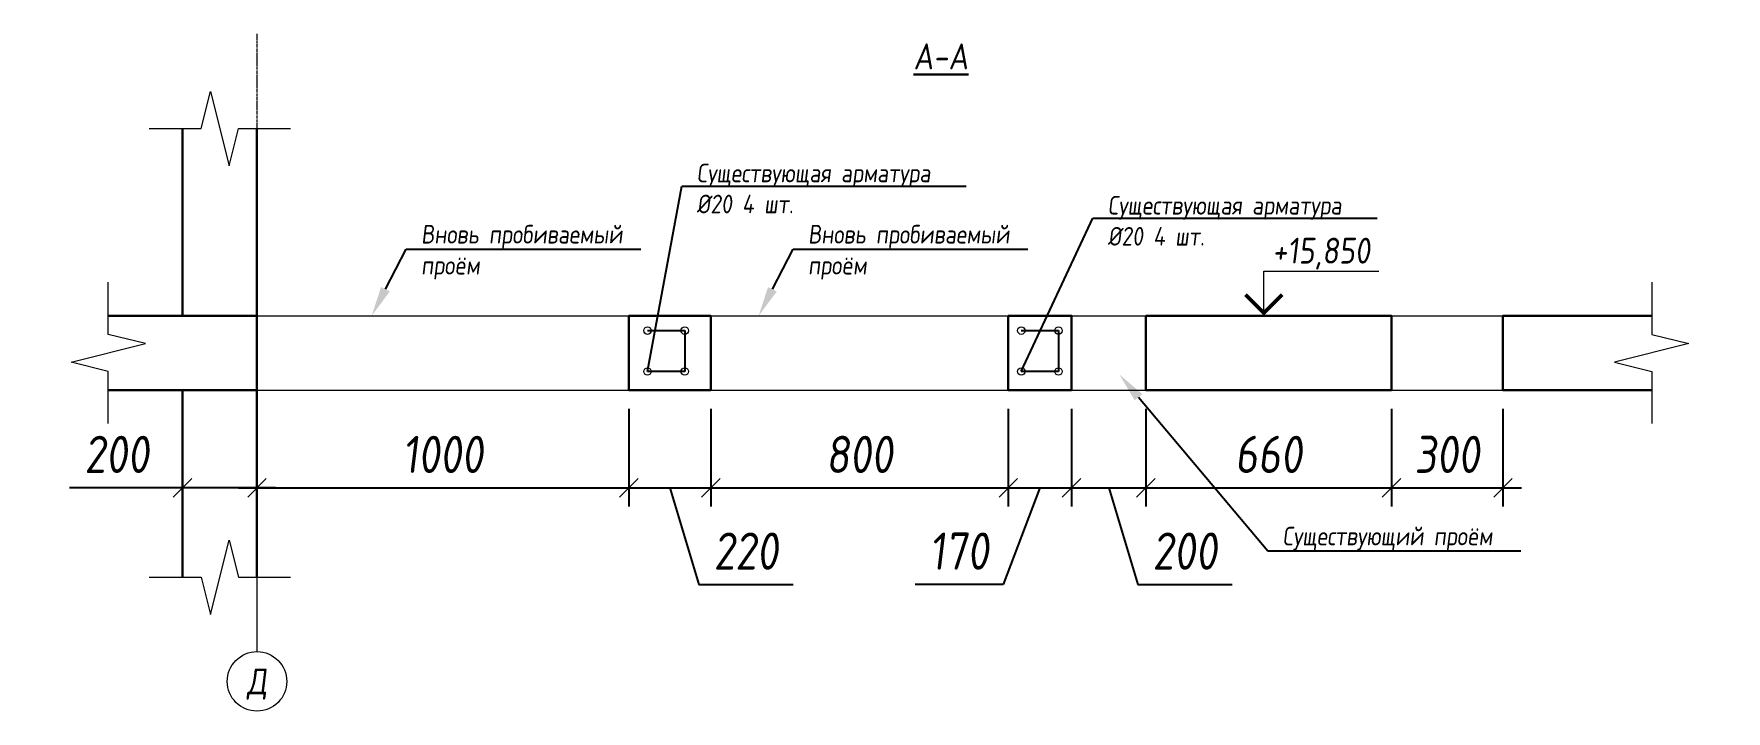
# Model space of a CAD drawing. Header units: millimetres. Extents: x -233751 to 529254, y -907864 to 285890.
# Drawn here: x 384948 to 389498, y 269646 to 271467 of the extents above; entities that cross this region are included whole.
import ezdxf
from ezdxf import colors
from ezdxf.entities.mleader import LeaderData, LeaderLine
from ezdxf.enums import TextEntityAlignment as Align
from ezdxf.math import Vec2, Vec3

# ---------------------------------------------------------------- set-up
doc = ezdxf.new("R2010")
doc.units = ezdxf.units.MM
doc.linetypes.add('осевая', pattern=[2, 1.25, -0.25, 0.25, -0.25])
doc.layers.get('0').update_dxf_attribs({"lineweight": 30})
doc.layers.get('Defpoints').update_dxf_attribs({"lineweight": 0})
for name, color, linetype, lineweight in [('_TEXT', 7, 'Continuous', 30), ('КР_Оси', 7, 'Continuous', 5), ('КР_Основная', 7, 'Continuous', 30), ('КР_Размеры отверстия', 7, 'Continuous', 5), ('КР_Сущ отверстия', 6, 'Continuous', 15), ('КР_Тонкая', 250, 'Continuous', 0)]:
    doc.layers.add(name, color=color, linetype=linetype, lineweight=lineweight)
doc.styles.add('ISOCPEUR', font='isocpeur.ttf', dxfattribs={"width": 0.85, "oblique": 7})
doc.dimstyles.new('R_50', dxfattribs={"dimtxt": 100, "dimasz": 50, "dimexe": 50, "dimexo": 50, "dimgap": 40, "dimtad": 1, "dimdec": 0, "dimzin": 0, "dimdsep": 46, "dimtxsty": 'ISOCPEUR', "dimblk1": 'OBLIQUE', "dimblk2": 'OBLIQUE', "dimsah": 1, "dimcen": 0, "dimdle": 50, "dimclrd": 256, "dimclre": 256, "dimclrt": 256, "dimadec": 0, "dimazin": 0, "dimtfac": 2, "dimtdec": 0, "dimtmove": 0, "dimatfit": 3, "dimldrblk": 'CLOSEDBLANK', "dimfxl": 300, "dimtvp": 3, "dimtfill": 1, "dimtolj": 1, "dimtzin": 0, "dimarcsym": 0})

# ---------------------------------------------------------------- blocks, each defined once
blk = doc.blocks.new('*U1927')
at = {"color": 0, "linetype": 'Continuous', "lineweight": -2}
blk.add_wipeout([(0, 0), (0, 5), (0, 10), (0, 15), (0, 20), (0, 25), (0, 30), (0, 35), (0, 40), (0, 45), (0, 50), (0, 55), (0, 60), (0, 65), (0, 70), (0, 75), (0, 80), (0, 85), (0, 90), (0, 95), (0, 100), (-5, 101.25), (-10, 102.5), (-15, 103.75), (-20, 105), (-25, 106.25), (-30, 107.5), (-35, 108.75), (-40, 110), (-45, 111.25), (-50, 112.5), (-55, 113.75), (-60, 115), (-65, 116.25), (-70, 117.5), (-75, 118.75), (-80, 120), (-85, 121.25), (-90, 122.5), (-95, 123.75), (-100, 125), (-90, 127.5), (-80, 130), (-70, 132.5), (-60, 135), (-50, 137.5), (-40, 140), (-30, 142.5), (-20, 145), (-10, 147.5), (0, 150), (10, 152.5), (20, 155), (30, 157.5), (40, 160), (50, 162.5), (60, 165), (70, 167.5), (80, 170), (90, 172.5), (100, 175), (95, 176.25), (90, 177.5), (85, 178.75), (80, 180), (75, 181.25), (70, 182.5), (65, 183.75), (60, 185), (55, 186.25), (50, 187.5), (45, 188.75), (40, 190), (35, 191.25), (30, 192.5), (25, 193.75), (20, 195), (15, 196.25), (10, 197.5), (5, 198.75), (0, 200), (0, 205), (0, 210), (0, 215), (0, 220), (0, 225), (0, 230), (0, 235), (0, 240), (0, 245), (0, 250), (0, 255), (0, 260), (0, 265), (0, 270), (0, 275), (0, 280), (0, 285), (0, 290), (0, 295), (0, 300), (-200, 300), (-200, 0)], dxfattribs=at)
blk.add_lwpolyline([(0, -40), (0, 0), (0, 100), (-100, 125), (100, 175), (0, 200), (0, 300), (0, 340)], dxfattribs=at)
blk = doc.blocks.new('*U1928')
at = {"color": 0, "linetype": 'Continuous', "lineweight": -2}
blk.add_wipeout([(0, 0), (5, 0), (10, 0), (15, 0), (20, 0), (25, 0), (30, 0), (35, 0), (40, 0), (45, 0), (50, 0), (55, 0), (60, 0), (65, 0), (70, 0), (75, 0), (80, 0), (85, 0), (90, 0), (95, 0), (100, 0), (101.25, 5), (102.5, 10), (103.75, 15), (105, 20), (106.25, 25), (107.5, 30), (108.75, 35), (110, 40), (111.25, 45), (112.5, 50), (113.75, 55), (115, 60), (116.25, 65), (117.5, 70), (118.75, 75), (120, 80), (121.25, 85), (122.5, 90), (123.75, 95), (125, 100), (127.5, 90), (130, 80), (132.5, 70), (135, 60), (137.5, 50), (140, 40), (142.5, 30), (145, 20), (147.5, 10), (150, 0), (152.5, -10), (155, -20), (157.5, -30), (160, -40), (162.5, -50), (165, -60), (167.5, -70), (170, -80), (172.5, -90), (175, -100), (176.25, -95), (177.5, -90), (178.75, -85), (180, -80), (181.25, -75), (182.5, -70), (183.75, -65), (185, -60), (186.25, -55), (187.5, -50), (188.75, -45), (190, -40), (191.25, -35), (192.5, -30), (193.75, -25), (195, -20), (196.25, -15), (197.5, -10), (198.75, -5), (200, 0), (205, 0), (210, 0), (215, 0), (220, 0), (225, 0), (230, 0), (235, 0), (240, 0), (245, 0), (250, 0), (255, 0), (260, 0), (265, 0), (270, 0), (275, 0), (280, 0), (285, 0), (290, 0), (295, 0), (300, 0), (300, 200), (0, 200)], dxfattribs=at)
blk.add_lwpolyline([(-40, 0), (0, 0), (100, 0), (125, 100), (175, -100), (200, 0), (300, 0), (340, 0)], dxfattribs=at)
blk = doc.blocks.new('*U1929')
at = {"color": 0, "linetype": 'Continuous', "lineweight": -2}
blk.add_wipeout([(0, 0), (5, 0), (10, 0), (15, 0), (20, 0), (25, 0), (30, 0), (35, 0), (40, 0), (45, 0), (50, 0), (55, 0), (60, 0), (65, 0), (70, 0), (75, 0), (80, 0), (85, 0), (90, 0), (95, 0), (100, 0), (101.25, 5), (102.5, 10), (103.75, 15), (105, 20), (106.25, 25), (107.5, 30), (108.75, 35), (110, 40), (111.25, 45), (112.5, 50), (113.75, 55), (115, 60), (116.25, 65), (117.5, 70), (118.75, 75), (120, 80), (121.25, 85), (122.5, 90), (123.75, 95), (125, 100), (127.5, 90), (130, 80), (132.5, 70), (135, 60), (137.5, 50), (140, 40), (142.5, 30), (145, 20), (147.5, 10), (150, 0), (152.5, -10), (155, -20), (157.5, -30), (160, -40), (162.5, -50), (165, -60), (167.5, -70), (170, -80), (172.5, -90), (175, -100), (176.25, -95), (177.5, -90), (178.75, -85), (180, -80), (181.25, -75), (182.5, -70), (183.75, -65), (185, -60), (186.25, -55), (187.5, -50), (188.75, -45), (190, -40), (191.25, -35), (192.5, -30), (193.75, -25), (195, -20), (196.25, -15), (197.5, -10), (198.75, -5), (200, 0), (205, 0), (210, 0), (215, 0), (220, 0), (225, 0), (230, 0), (235, 0), (240, 0), (245, 0), (250, 0), (255, 0), (260, 0), (265, 0), (270, 0), (275, 0), (280, 0), (285, 0), (290, 0), (295, 0), (300, 0), (300, 200), (0, 200)], dxfattribs=at)
blk.add_lwpolyline([(-40, 0), (0, 0), (100, 0), (125, 100), (175, -100), (200, 0), (300, 0), (340, 0)], dxfattribs=at)
blk = doc.blocks.new('*U1930')
at = {"color": 0, "linetype": 'Continuous', "lineweight": -2}
blk.add_wipeout([(0, 0), (0, 5), (0, 10), (0, 15), (0, 20), (0, 25), (0, 30), (0, 35), (0, 40), (0, 45), (0, 50), (0, 55), (0, 60), (0, 65), (0, 70), (0, 75), (0, 80), (0, 85), (0, 90), (0, 95), (0, 100), (-5, 101.25), (-10, 102.5), (-15, 103.75), (-20, 105), (-25, 106.25), (-30, 107.5), (-35, 108.75), (-40, 110), (-45, 111.25), (-50, 112.5), (-55, 113.75), (-60, 115), (-65, 116.25), (-70, 117.5), (-75, 118.75), (-80, 120), (-85, 121.25), (-90, 122.5), (-95, 123.75), (-100, 125), (-90, 127.5), (-80, 130), (-70, 132.5), (-60, 135), (-50, 137.5), (-40, 140), (-30, 142.5), (-20, 145), (-10, 147.5), (0, 150), (10, 152.5), (20, 155), (30, 157.5), (40, 160), (50, 162.5), (60, 165), (70, 167.5), (80, 170), (90, 172.5), (100, 175), (95, 176.25), (90, 177.5), (85, 178.75), (80, 180), (75, 181.25), (70, 182.5), (65, 183.75), (60, 185), (55, 186.25), (50, 187.5), (45, 188.75), (40, 190), (35, 191.25), (30, 192.5), (25, 193.75), (20, 195), (15, 196.25), (10, 197.5), (5, 198.75), (0, 200), (0, 205), (0, 210), (0, 215), (0, 220), (0, 225), (0, 230), (0, 235), (0, 240), (0, 245), (0, 250), (0, 255), (0, 260), (0, 265), (0, 270), (0, 275), (0, 280), (0, 285), (0, 290), (0, 295), (0, 300), (-200, 300), (-200, 0)], dxfattribs=at)
blk.add_lwpolyline([(0, -40), (0, 0), (0, 100), (-100, 125), (100, 175), (0, 200), (0, 300), (0, 340)], dxfattribs=at)
blk = doc.blocks.new('*U1931')
at = {"color": 0, "linetype": 'ByBlock', "lineweight": -2, "ltscale": 5}
blk.add_line((0, 0), (0, -1460.9), dxfattribs=at)
at = {"color": 0, "linetype": 'Continuous', "lineweight": -2}
blk.add_line((0, -1460.9), (0, -1660.9), dxfattribs=at)
blk.add_circle((0, -1740.9), 80, dxfattribs=at)
at = {"color": 0, "linetype": 'Continuous', "lineweight": -2, "style": 'ISOCPEUR', "oblique": 7, "width": 0.856383}
blk.add_text('Д', height=69.5, dxfattribs=at).set_placement((0, -1740.9), align=Align.MIDDLE_CENTER)
blk = doc.blocks.new('_OBLIQUE')
at = {"color": 0, "linetype": 'ByBlock'}
blk.add_line((-0.5, -0.5), (0.5, 0.5), dxfattribs=at)
blk = doc.blocks.new('*D249')
at = {"layer": 'Defpoints', "color": 0, "transparency": 16777216}
for p in [(385548, 270509), (386548, 270509), (386548, 270246.3)]:
    blk.add_point(p, dxfattribs=at)
at = {"layer": 'КР_Размеры отверстия', "lineweight": -2, "transparency": 16777216}
for p, q in [((385548, 270459), (385548, 270196.3)), ((386548, 270459), (386548, 270196.3)), ((385498, 270246.3), (386598, 270246.3))]:
    blk.add_line(p, q, dxfattribs=at)
at = {"layer": 'КР_Размеры отверстия', "lineweight": -2, "transparency": 16777216, "xscale": 50, "yscale": 50, "zscale": 50, "rotation": 180}
blk.add_blockref('_OBLIQUE', (385548, 270246.3), dxfattribs=at)
at = {"layer": 'КР_Размеры отверстия', "lineweight": -2, "transparency": 16777216, "xscale": 50, "yscale": 50, "zscale": 50}
blk.add_blockref('_OBLIQUE', (386548, 270246.3), dxfattribs=at)
at = {"layer": 'КР_Размеры отверстия', "transparency": 16777216, "insert": (386048, 270336.3), "char_height": 100, "attachment_point": 5, "style": 'ISOCPEUR', "bg_fill": 3, "box_fill_scale": 1.1, "bg_fill_color": 256, "bg_fill_true_color": 13158600, "bg_fill_transparency": 0}
blk.add_mtext('\\A1;1000', dxfattribs=at)
blk = doc.blocks.new('_ClosedBlank')
at = {"color": 0, "linetype": 'ByBlock', "lineweight": -2}
for p, q in [((-1, 0.167), (0, 0)), ((-1, 0.167), (-1, -0.167)), ((0, 0), (-1, -0.167))]:
    blk.add_line(p, q, dxfattribs=at)
blk = doc.blocks.new('*D250')
at = {"layer": 'Defpoints', "color": 0, "transparency": 16777216}
for p in [(385548, 270509), (385348, 270257.5), (385348, 270246.3)]:
    blk.add_point(p, dxfattribs=at)
at = {"layer": 'КР_Размеры отверстия', "lineweight": -2, "transparency": 16777216}
for p, q in [((385548, 270459), (385548, 270196.3)), ((385348, 270246.3), (385044.2, 270246.3)), ((385598, 270246.3), (385348, 270246.3)), ((385348, 270207.5), (385348, 270196.3))]:
    blk.add_line(p, q, dxfattribs=at)
at = {"layer": 'КР_Размеры отверстия', "lineweight": -2, "transparency": 16777216, "xscale": 50, "yscale": 50, "zscale": 50, "rotation": 180}
blk.add_blockref('_OBLIQUE', (385348, 270246.3), dxfattribs=at)
at = {"layer": 'КР_Размеры отверстия', "lineweight": -2, "transparency": 16777216, "xscale": 50, "yscale": 50, "zscale": 50}
blk.add_blockref('_OBLIQUE', (385548, 270246.3), dxfattribs=at)
at = {"layer": 'КР_Размеры отверстия', "transparency": 16777216, "insert": (385171.1, 270336.3), "char_height": 100, "attachment_point": 5, "style": 'ISOCPEUR', "bg_fill": 3, "box_fill_scale": 1.1, "bg_fill_color": 256, "bg_fill_true_color": 13158600, "bg_fill_transparency": 0}
blk.add_mtext('\\A1;200', dxfattribs=at)
blk = doc.blocks.new('*D251')
at = {"layer": 'Defpoints', "color": 0, "transparency": 16777216}
for p in [(386548, 270509), (386768, 270509), (386768, 270246.3)]:
    blk.add_point(p, dxfattribs=at)
at = {"layer": 'КР_Размеры отверстия', "lineweight": -2, "transparency": 16777216}
for p, q in [((386548, 270459), (386548, 270196.3)), ((386768, 270459), (386768, 270196.3)), ((386498, 270246.3), (386818, 270246.3)), ((386658, 270246.3), (386736, 269986.3)), ((386736, 269986.3), (386989.8, 269986.3))]:
    blk.add_line(p, q, dxfattribs=at)
at = {"layer": 'КР_Размеры отверстия', "lineweight": -2, "transparency": 16777216, "xscale": 50, "yscale": 50, "zscale": 50, "rotation": 180}
blk.add_blockref('_OBLIQUE', (386548, 270246.3), dxfattribs=at)
at = {"layer": 'КР_Размеры отверстия', "lineweight": -2, "transparency": 16777216, "xscale": 50, "yscale": 50, "zscale": 50}
blk.add_blockref('_OBLIQUE', (386768, 270246.3), dxfattribs=at)
at = {"layer": 'КР_Размеры отверстия', "transparency": 16777216, "insert": (386862.9, 270076.3), "char_height": 100, "attachment_point": 5, "style": 'ISOCPEUR', "bg_fill": 3, "box_fill_scale": 1.1, "bg_fill_color": 256, "bg_fill_true_color": 13158600, "bg_fill_transparency": 0}
blk.add_mtext('\\A1;220', dxfattribs=at)
blk = doc.blocks.new('*D252')
at = {"layer": 'Defpoints', "color": 0, "transparency": 16777216}
for p in [(386768, 270509), (387568, 270509), (387568, 270246.3)]:
    blk.add_point(p, dxfattribs=at)
at = {"layer": 'КР_Размеры отверстия', "lineweight": -2, "transparency": 16777216}
for p, q in [((386768, 270459), (386768, 270196.3)), ((387568, 270459), (387568, 270196.3)), ((386718, 270246.3), (387618, 270246.3))]:
    blk.add_line(p, q, dxfattribs=at)
at = {"layer": 'КР_Размеры отверстия', "lineweight": -2, "transparency": 16777216, "xscale": 50, "yscale": 50, "zscale": 50, "rotation": 180}
blk.add_blockref('_OBLIQUE', (386768, 270246.3), dxfattribs=at)
at = {"layer": 'КР_Размеры отверстия', "lineweight": -2, "transparency": 16777216, "xscale": 50, "yscale": 50, "zscale": 50}
blk.add_blockref('_OBLIQUE', (387568, 270246.3), dxfattribs=at)
at = {"layer": 'КР_Размеры отверстия', "transparency": 16777216, "insert": (387168, 270336.3), "char_height": 100, "attachment_point": 5, "style": 'ISOCPEUR', "bg_fill": 3, "box_fill_scale": 1.1, "bg_fill_color": 256, "bg_fill_true_color": 13158600, "bg_fill_transparency": 0}
blk.add_mtext('\\A1;800', dxfattribs=at)
blk = doc.blocks.new('*D253')
at = {"layer": 'Defpoints', "color": 0, "transparency": 16777216}
for p in [(387568, 270509), (387738, 270509), (387738, 270246.3)]:
    blk.add_point(p, dxfattribs=at)
at = {"layer": 'КР_Размеры отверстия', "lineweight": -2, "transparency": 16777216}
for p, q in [((387568, 270459), (387568, 270196.3)), ((387738, 270459), (387738, 270196.3)), ((387518, 270246.3), (387788, 270246.3)), ((387653, 270246.3), (387554.5, 269986.3)), ((387554.5, 269986.3), (387317.7, 269986.3))]:
    blk.add_line(p, q, dxfattribs=at)
at = {"layer": 'КР_Размеры отверстия', "lineweight": -2, "transparency": 16777216, "xscale": 50, "yscale": 50, "zscale": 50, "rotation": 180}
blk.add_blockref('_OBLIQUE', (387568, 270246.3), dxfattribs=at)
at = {"layer": 'КР_Размеры отверстия', "lineweight": -2, "transparency": 16777216, "xscale": 50, "yscale": 50, "zscale": 50}
blk.add_blockref('_OBLIQUE', (387738, 270246.3), dxfattribs=at)
at = {"layer": 'КР_Размеры отверстия', "transparency": 16777216, "insert": (387436.1, 270076.3), "char_height": 100, "attachment_point": 5, "style": 'ISOCPEUR', "bg_fill": 3, "box_fill_scale": 1.1, "bg_fill_color": 256, "bg_fill_true_color": 13158600, "bg_fill_transparency": 0}
blk.add_mtext('\\A1;170', dxfattribs=at)
blk = doc.blocks.new('*D254')
at = {"layer": 'Defpoints', "color": 0, "transparency": 16777216}
for p in [(387738, 270509), (387938, 270509), (387938, 270246.3)]:
    blk.add_point(p, dxfattribs=at)
at = {"layer": 'КР_Размеры отверстия', "lineweight": -2, "transparency": 16777216}
for p, q in [((387738, 270459), (387738, 270196.3)), ((387938, 270459), (387938, 270196.3)), ((387688, 270246.3), (387988, 270246.3)), ((387838, 270246.3), (387916, 269986.3)), ((387916, 269986.3), (388169.8, 269986.3))]:
    blk.add_line(p, q, dxfattribs=at)
at = {"layer": 'КР_Размеры отверстия', "lineweight": -2, "transparency": 16777216, "xscale": 50, "yscale": 50, "zscale": 50, "rotation": 180}
blk.add_blockref('_OBLIQUE', (387738, 270246.3), dxfattribs=at)
at = {"layer": 'КР_Размеры отверстия', "lineweight": -2, "transparency": 16777216, "xscale": 50, "yscale": 50, "zscale": 50}
blk.add_blockref('_OBLIQUE', (387938, 270246.3), dxfattribs=at)
at = {"layer": 'КР_Размеры отверстия', "transparency": 16777216, "insert": (388042.9, 270076.3), "char_height": 100, "attachment_point": 5, "style": 'ISOCPEUR', "bg_fill": 3, "box_fill_scale": 1.1, "bg_fill_color": 256, "bg_fill_true_color": 13158600, "bg_fill_transparency": 0}
blk.add_mtext('\\A1;200', dxfattribs=at)
blk = doc.blocks.new('*D255')
at = {"layer": 'Defpoints', "color": 0, "transparency": 16777216}
for p in [(387938, 270509), (388598, 270509), (388598, 270246.3)]:
    blk.add_point(p, dxfattribs=at)
at = {"layer": 'КР_Размеры отверстия', "lineweight": -2, "transparency": 16777216}
for p, q in [((387938, 270459), (387938, 270196.3)), ((388598, 270459), (388598, 270196.3)), ((387888, 270246.3), (388648, 270246.3))]:
    blk.add_line(p, q, dxfattribs=at)
at = {"layer": 'КР_Размеры отверстия', "lineweight": -2, "transparency": 16777216, "xscale": 50, "yscale": 50, "zscale": 50, "rotation": 180}
blk.add_blockref('_OBLIQUE', (387938, 270246.3), dxfattribs=at)
at = {"layer": 'КР_Размеры отверстия', "lineweight": -2, "transparency": 16777216, "xscale": 50, "yscale": 50, "zscale": 50}
blk.add_blockref('_OBLIQUE', (388598, 270246.3), dxfattribs=at)
at = {"layer": 'КР_Размеры отверстия', "transparency": 16777216, "insert": (388268, 270336.3), "char_height": 100, "attachment_point": 5, "style": 'ISOCPEUR', "bg_fill": 3, "box_fill_scale": 1.1, "bg_fill_color": 256, "bg_fill_true_color": 13158600, "bg_fill_transparency": 0}
blk.add_mtext('\\A1;660', dxfattribs=at)
blk = doc.blocks.new('*D256')
at = {"layer": 'Defpoints', "color": 0, "transparency": 16777216}
for p in [(388598, 270509), (388898, 270509), (388898, 270246.3)]:
    blk.add_point(p, dxfattribs=at)
at = {"layer": 'КР_Размеры отверстия', "lineweight": -2, "transparency": 16777216}
for p, q in [((388598, 270459), (388598, 270196.3)), ((388898, 270459), (388898, 270196.3)), ((388548, 270246.3), (388948, 270246.3))]:
    blk.add_line(p, q, dxfattribs=at)
at = {"layer": 'КР_Размеры отверстия', "lineweight": -2, "transparency": 16777216, "xscale": 50, "yscale": 50, "zscale": 50, "rotation": 180}
blk.add_blockref('_OBLIQUE', (388598, 270246.3), dxfattribs=at)
at = {"layer": 'КР_Размеры отверстия', "lineweight": -2, "transparency": 16777216, "xscale": 50, "yscale": 50, "zscale": 50}
blk.add_blockref('_OBLIQUE', (388898, 270246.3), dxfattribs=at)
at = {"layer": 'КР_Размеры отверстия', "transparency": 16777216, "insert": (388748, 270336.3), "char_height": 100, "attachment_point": 5, "style": 'ISOCPEUR', "bg_fill": 3, "box_fill_scale": 1.1, "bg_fill_color": 256, "bg_fill_true_color": 13158600, "bg_fill_transparency": 0}
blk.add_mtext('\\A1;300', dxfattribs=at)
blk = doc.blocks.new('*U1932')
at = {"color": 0, "linetype": 'Continuous', "lineweight": -2}
for p, q in [((200, 15970), (509.1, 15970)), ((200, 15850), (200, 15970)), ((0, 15850), (240, 15850))]:
    blk.add_line(p, q, dxfattribs=at)
at = {"color": 0, "linetype": 'Continuous', "lineweight": -2, "const_width": 10}
blk.add_lwpolyline([(249.4, 15906.5), (200, 15857.1), (150.6, 15906.5)], dxfattribs=at)
at = {"color": 0, "linetype": 'Continuous', "lineweight": -2, "style": 'ISOCPEUR', "oblique": 7, "width": 0.856383}
blk.add_text('+15,850', height=69.48, dxfattribs=at).set_placement((354.6, 16025), align=Align.MIDDLE_CENTER)
blk = doc.blocks.new('_None')

msp = doc.modelspace()

# ---------------------------------------------------------------- linework, layer by layer
at = {"layer": 'КР_Основная'}
for points in [[(386548, 270509), (386768, 270509), (386768, 270709), (386548, 270709)], [(387568, 270709), (387738, 270709), (387738, 270509), (387568, 270509)], [(387938, 270709), (388598, 270709), (388598, 270509), (387938, 270509)]]:
    msp.add_lwpolyline(points, close=True, dxfattribs=at)
at = {"layer": 'КР_Сущ отверстия'}
for centre in [(386598, 270669), (386698, 270669), (387603, 270669), (387703, 270669), (386598, 270559), (386698, 270559), (387603, 270559), (387703, 270559)]:
    msp.add_circle(centre, 10, dxfattribs=at)
at = {"layer": 'КР_Тонкая'}
for points in [[(385548, 270709), (386548, 270709)], [(386768, 270709), (387568, 270709)], [(387738, 270709), (387938, 270709)], [(388598, 270709), (388898, 270709)], [(385548, 270509), (386548, 270509)], [(386768, 270509), (387568, 270509)], [(387738, 270509), (387938, 270509)], [(388598, 270509), (388898, 270509)]]:
    msp.add_lwpolyline(points, dxfattribs=at)

# ---------------------------------------------------------------- block references
for name, p in [('*U1928', (385298, 271212)), ('*U1932', (388055, 254859)), ('*U1927', (385148, 270459))]:
    msp.add_blockref(name, p, dxfattribs=at)
at = {"layer": 'КР_Тонкая', "rotation": 180}
msp.add_blockref('*U1930', (389298, 270759), dxfattribs=at)
at = {"layer": 'КР_Тонкая', "xscale": -1, "rotation": 180}
msp.add_blockref('*U1929', (385298, 270006), dxfattribs=at)

# ---------------------------------------------------------------- texts
at = {"layer": '_TEXT', "insert": (387386.9, 271406.3), "char_height": 70, "attachment_point": 5, "style": 'ISOCPEUR'}
msp.add_mtext('{\\LА-А}', dxfattribs=at)

# ---------------------------------------------------------------- leaders
at = {"layer": 'КР_Тонкая'}
ml = msp.add_multileader_mtext('Standard', dxfattribs=at)
ml.set_content('Существующая арматура\\P%%C20 4 шт.', color=256, style='ISOCPEUR')
ml.set_leader_properties()
ml.set_arrow_properties(name='NONE')
ml.build(insert=Vec2(0, 0))
ml.multileader.update_dxf_attribs({"has_dogleg": 0, "text_left_attachment_type": 6, "text_right_attachment_type": 6, "arrow_head_size": 80, "scale": 20})
ctx = ml.context
ctx.base_point, ctx.scale, ctx.char_height, ctx.arrow_head_size, ctx.landing_gap_size, ctx.plane_origin = Vec3(386690.4, 271057.8), 20, 50, 80, 40, Vec3(386598, 270669)
ctx.left_attachment, ctx.right_attachment = 6, 6
notes = []
notes.append((ctx, [(0, (1, 1, 0), (386530.4, 271057.8), (1, 0), 160, [(3, [(386598, 270669), (386698, 270669), (386698, 270559), (386598, 270559)], 0, [])])]))
ctx.mtext.insert, ctx.mtext.flow_direction = Vec3(386730.4, 271117.8), 5
ml = msp.add_multileader_mtext('Standard', dxfattribs=at)
ml.set_content('Существующая арматура\\P%%C20 4 шт.', color=256, style='ISOCPEUR')
ml.set_leader_properties()
ml.set_arrow_properties(name='NONE')
ml.build(insert=Vec2(0, 0))
ml.multileader.update_dxf_attribs({"has_dogleg": 0, "text_left_attachment_type": 6, "text_right_attachment_type": 6, "arrow_head_size": 80, "scale": 20})
ctx = ml.context
ctx.base_point, ctx.scale, ctx.char_height, ctx.arrow_head_size, ctx.landing_gap_size, ctx.plane_origin = Vec3(387795.6, 270971), 20, 50, 80, 40, Vec3(387603, 270669)
ctx.left_attachment, ctx.right_attachment = 6, 6
notes.append((ctx, [(0, (1, 1, 0), (387635.6, 270971), (1, 0), 160, [(3, [(387603, 270669), (387703, 270669), (387703, 270559), (387603, 270559)], 0, [])])]))
ctx.mtext.insert, ctx.mtext.flow_direction = Vec3(387835.6, 271031), 5
ml = msp.add_multileader_mtext('Standard', dxfattribs=at)
ml.set_content('Вновь пробиваемый\\Pпроём', color=256, style='ISOCPEUR')
ml.set_leader_properties()
ml.build(insert=Vec2(0, 0))
ml.multileader.update_dxf_attribs({"has_dogleg": 0, "text_left_attachment_type": 6, "text_right_attachment_type": 6, "arrow_head_size": 80, "scale": 20})
ctx = ml.context
ctx.base_point, ctx.scale, ctx.char_height, ctx.arrow_head_size, ctx.landing_gap_size, ctx.plane_origin = Vec3(385949.2, 270888.2), 20, 50, 80, 40, Vec3(385856.4, 270709)
ctx.left_attachment, ctx.right_attachment = 6, 6
notes.append((ctx, [(0, (1, 1, 0), (385789.2, 270888.2), (1, 0), 160, [(0, [(385856.4, 270709)], 0, [])])]))
ctx.mtext.insert, ctx.mtext.flow_direction = Vec3(385989.2, 270953.2), 5
ml = msp.add_multileader_mtext('Standard', dxfattribs=at)
ml.set_content('Вновь пробиваемый\\Pпроём', color=256, style='ISOCPEUR')
ml.set_leader_properties()
ml.build(insert=Vec2(0, 0))
ml.multileader.update_dxf_attribs({"has_dogleg": 0, "text_left_attachment_type": 6, "text_right_attachment_type": 6, "arrow_head_size": 80, "scale": 20})
ctx = ml.context
ctx.base_point, ctx.scale, ctx.char_height, ctx.arrow_head_size, ctx.landing_gap_size, ctx.plane_origin = Vec3(386989.6, 270888.2), 20, 50, 80, 40, Vec3(386896.8, 270709)
ctx.left_attachment, ctx.right_attachment = 6, 6
notes.append((ctx, [(0, (1, 1, 0), (386829.6, 270888.2), (1, 0), 160, [(0, [(386896.8, 270709)], 0, [])])]))
ctx.mtext.insert, ctx.mtext.flow_direction = Vec3(387029.6, 270953.2), 5
ml = msp.add_multileader_mtext('Standard', dxfattribs=at)
ml.set_content('Существующий проём', color=256, style='ISOCPEUR')
ml.set_leader_properties()
ml.build(insert=Vec2(0, 0))
ml.multileader.update_dxf_attribs({"has_dogleg": 0, "text_left_attachment_type": 6, "text_right_attachment_type": 6, "arrow_head_size": 80, "scale": 20})
ctx = ml.context
ctx.base_point, ctx.scale, ctx.char_height, ctx.arrow_head_size, ctx.landing_gap_size, ctx.plane_origin = Vec3(388265.5, 270076.8), 20, 50, 80, 40, Vec3(387866.6, 270551.2)
ctx.left_attachment, ctx.right_attachment = 6, 6
notes.append((ctx, [(0, (1, 1, 0), (388105.5, 270076.8), (1, 0), 160, [(0, [(387866.6, 270551.2)], 0, [])])]))
ctx.mtext.insert, ctx.mtext.flow_direction = Vec3(388305.5, 270141.8), 5
for ctx, leaders in notes:
    for number, flags, end, landing, length, lines in leaders:
        leader = LeaderData()
        leader.index, (leader.has_last_leader_line, leader.has_dogleg_vector, leader.attachment_direction) = number, flags
        leader.last_leader_point, leader.dogleg_vector, leader.dogleg_length = Vec3(end), Vec3(landing), length
        for number, points, colour, breaks in lines:
            line = LeaderLine()
            line.index, line.vertices, line.color, line.breaks = number, Vec3.list(points), colors.encode_raw_color(colour), breaks
            leader.lines.append(line)
        ctx.leaders.append(leader)

# ---------------------------------------------------------------- next in the draw order: linework, layer by layer
at = {"layer": 'КР_Основная'}
for points in [[(385548, 271212), (385548, 270709), (385348, 270709), (385348, 271212)], [(385148, 270709), (385548, 270709), (385548, 270509), (385148, 270509)], [(389298, 270709), (388898, 270709), (388898, 270509), (389298, 270509)], [(385348, 270006), (385348, 270509), (385548, 270509), (385548, 270006)]]:
    msp.add_lwpolyline(points, dxfattribs=at)

# ---------------------------------------------------------------- next in the draw order: block references
at = {"layer": 'КР_Оси', "linetype": 'осевая'}
msp.add_blockref('*U1931', (385548, 271466.9), dxfattribs=at)

# ---------------------------------------------------------------- next in the draw order: dimensions: what is measured, and where the dimension line sits
at = {"layer": 'КР_Размеры отверстия'}
dim = msp.add_linear_dim(base=(386548, 270246.3), p1=(385548, 270509), p2=(386548, 270509), dimstyle='R_50', dxfattribs=at)
dim.commit()
dim.dimension.update_dxf_attribs({"geometry": '*D249', "text_midpoint": (386048, 270336.3)})

# ---------------------------------------------------------------- next in the draw order: dimensions: what is measured, and where the dimension line sits
dim = msp.add_linear_dim(base=(385348, 270246.3), p1=(385548, 270509), p2=(385348, 270257.5), dimstyle='R_50', dxfattribs=at)
dim.commit()
dim.dimension.update_dxf_attribs({"geometry": '*D250', "text_midpoint": (385171.1, 270246.3), "dimtype": 160})
dim = msp.add_linear_dim(base=(386768, 270246.3), p1=(386548, 270509), p2=(386768, 270509), dimstyle='R_50', override={"dimtmove": 1}, dxfattribs=at)
dim.commit()
dim.dimension.update_dxf_attribs({"geometry": '*D251', "text_midpoint": (386776, 270076.3)})

# ---------------------------------------------------------------- next in the draw order: dimensions: what is measured, and where the dimension line sits
dim = msp.add_linear_dim(base=(387568, 270246.3), p1=(386768, 270509), p2=(387568, 270509), dimstyle='R_50', override={"dimtmove": 1}, dxfattribs=at)
dim.commit()
dim.dimension.update_dxf_attribs({"geometry": '*D252', "text_midpoint": (387168, 270336.3)})

# ---------------------------------------------------------------- next in the draw order: dimensions: what is measured, and where the dimension line sits
dim = msp.add_linear_dim(base=(387738, 270246.3), p1=(387568, 270509), p2=(387738, 270509), dimstyle='R_50', override={"dimtmove": 1}, dxfattribs=at)
dim.commit()
dim.dimension.update_dxf_attribs({"geometry": '*D253', "text_midpoint": (387514.5, 269986.3), "dimtype": 160})

# ---------------------------------------------------------------- next in the draw order: dimensions: what is measured, and where the dimension line sits
dim = msp.add_linear_dim(base=(387938, 270246.3), p1=(387738, 270509), p2=(387938, 270509), dimstyle='R_50', override={"dimtmove": 1}, dxfattribs=at)
dim.commit()
dim.dimension.update_dxf_attribs({"geometry": '*D254', "text_midpoint": (387956, 270076.3)})

# ---------------------------------------------------------------- next in the draw order: dimensions: what is measured, and where the dimension line sits
dim = msp.add_linear_dim(base=(388598, 270246.3), p1=(387938, 270509), p2=(388598, 270509), dimstyle='R_50', override={"dimtmove": 1}, dxfattribs=at)
dim.commit()
dim.dimension.update_dxf_attribs({"geometry": '*D255', "text_midpoint": (388268, 270336.3)})

# ---------------------------------------------------------------- next in the draw order: dimensions: what is measured, and where the dimension line sits
dim = msp.add_linear_dim(base=(388898, 270246.3), p1=(388598, 270509), p2=(388898, 270509), dimstyle='R_50', override={"dimtmove": 1}, dxfattribs=at)
dim.commit()
dim.dimension.update_dxf_attribs({"geometry": '*D256', "text_midpoint": (388748, 270336.3)})

doc.saveas('drawing.dxf')
